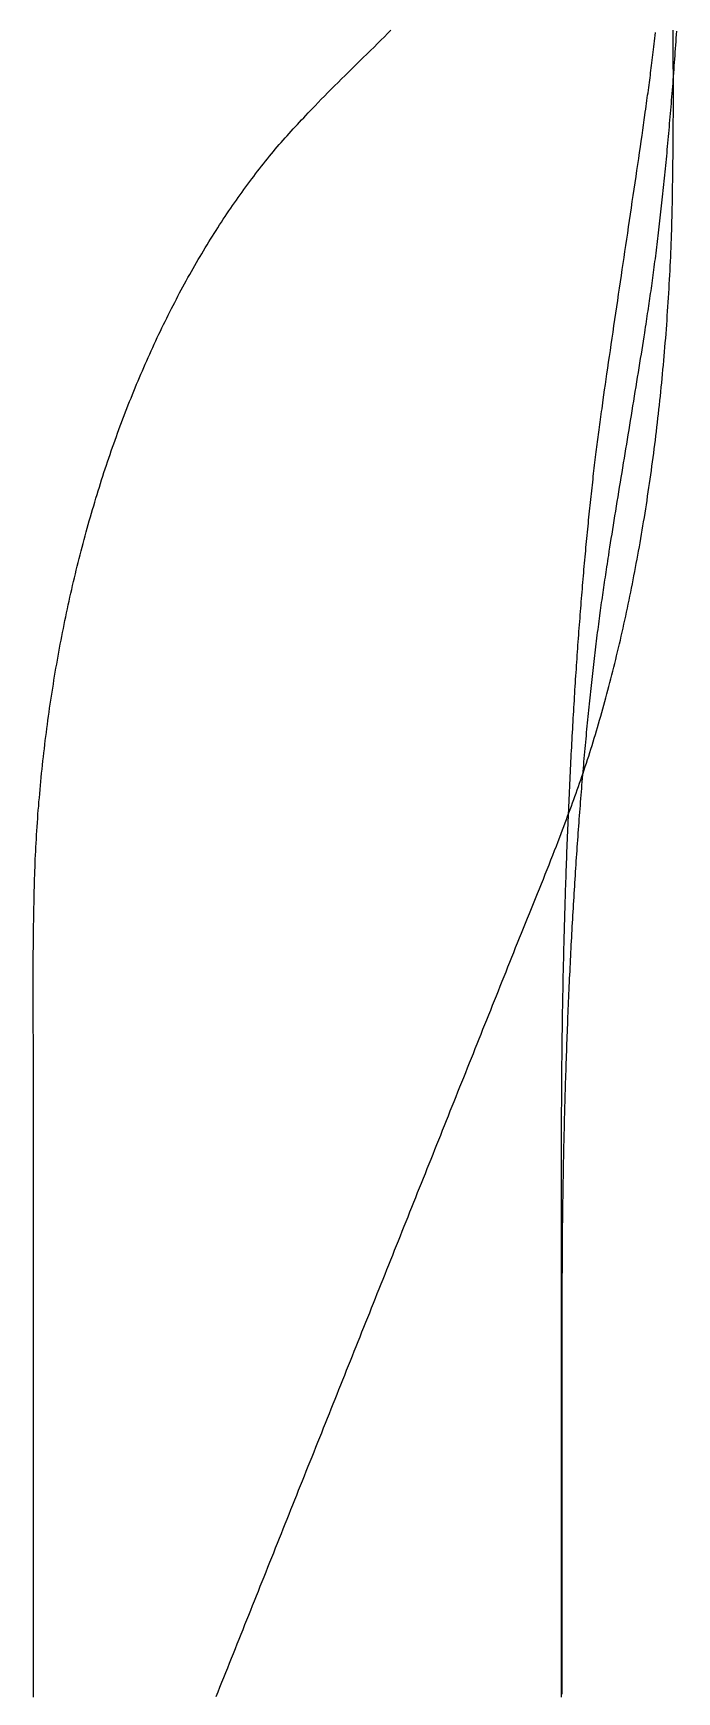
# Model space of a CAD drawing. Header units: millimetres. Extents: x -253 to 256, y -315 to 312.
# Drawn here: x -55.5 to -35.3, y -98.4 to -46.4 of the extents above; entities that cross this region are included whole.
import ezdxf

# ---------------------------------------------------------------- set-up
doc = ezdxf.new("R2010")
doc.units = ezdxf.units.MM
doc.layers.add('SKETCH', color=5, linetype='Continuous')

msp = doc.modelspace()

# ---------------------------------------------------------------- linework, layer by layer
at = {"layer": 'SKETCH', "flags": 128}
for points in [[(-55.461, -98.606), (-55.461, -98.387), (-55.461, -98.167), (-55.461, -97.947), (-55.461, -97.727), (-55.461, -97.508), (-55.461, -97.288), (-55.461, -97.068), (-55.461, -96.849), (-55.461, -96.629), (-55.461, -96.409), (-55.461, -96.19), (-55.461, -95.97), (-55.461, -95.75), (-55.461, -95.53), (-55.461, -95.311), (-55.461, -95.091), (-55.461, -94.871), (-55.461, -94.651), (-55.461, -94.432), (-55.461, -94.212), (-55.461, -93.992), (-55.461, -93.773), (-55.461, -93.553), (-55.461, -93.333), (-55.461, -93.113), (-55.461, -92.894), (-55.461, -92.674), (-55.461, -92.454), (-55.461, -92.234), (-55.461, -92.015), (-55.461, -91.795), (-55.461, -91.575), (-55.461, -91.355), (-55.461, -91.136), (-55.461, -90.916), (-55.461, -90.696), (-55.461, -90.476), (-55.461, -90.257), (-55.461, -90.037), (-55.461, -89.817), (-55.461, -89.597), (-55.461, -89.378), (-55.461, -89.158), (-55.461, -88.938), (-55.461, -88.718), (-55.461, -88.499), (-55.461, -88.279), (-55.461, -88.059), (-55.461, -87.839), (-55.461, -87.62), (-55.461, -87.4), (-55.461, -87.18), (-55.461, -86.96), (-55.461, -86.741), (-55.461, -86.521), (-55.461, -86.301), (-55.461, -86.081), (-55.461, -85.862), (-55.461, -85.642), (-55.461, -85.422), (-55.461, -85.202), (-55.461, -84.983), (-55.461, -84.763), (-55.461, -84.543), (-55.461, -84.323), (-55.461, -84.104), (-55.461, -83.884), (-55.461, -83.664), (-55.461, -83.444), (-55.461, -83.225), (-55.461, -83.005), (-55.461, -82.785), (-55.461, -82.566), (-55.461, -82.346), (-55.461, -82.126), (-55.461, -81.906), (-55.461, -81.687), (-55.461, -81.467), (-55.461, -81.247), (-55.461, -81.027), (-55.461, -80.808), (-55.461, -80.588), (-55.461, -80.368), (-55.461, -80.148), (-55.461, -79.929), (-55.461, -79.708), (-55.462, -79.485), (-55.462, -79.26), (-55.463, -79.034), (-55.464, -78.806), (-55.464, -78.578), (-55.465, -78.349), (-55.466, -78.12), (-55.467, -77.891), (-55.468, -77.662), (-55.469, -77.433), (-55.47, -77.206), (-55.471, -76.98), (-55.471, -76.755), (-55.472, -76.532), (-55.472, -76.311), (-55.471, -76.093), (-55.471, -75.877), (-55.47, -75.664), (-55.469, -75.455), (-55.468, -75.249), (-55.466, -75.047), (-55.464, -74.849), (-55.461, -74.656), (-55.459, -74.51), (-55.457, -74.367), (-55.454, -74.227), (-55.452, -74.088), (-55.45, -73.952), (-55.448, -73.818), (-55.445, -73.685), (-55.442, -73.554), (-55.44, -73.425), (-55.437, -73.297), (-55.434, -73.169), (-55.43, -73.043), (-55.427, -72.917), (-55.423, -72.793), (-55.419, -72.668), (-55.414, -72.544), (-55.41, -72.419), (-55.405, -72.295), (-55.399, -72.17), (-55.393, -72.045), (-55.387, -71.919), (-55.38, -71.793), (-55.373, -71.665), (-55.365, -71.536), (-55.357, -71.407), (-55.348, -71.278), (-55.339, -71.148), (-55.33, -71.019), (-55.321, -70.89), (-55.311, -70.761), (-55.3, -70.631), (-55.29, -70.502), (-55.279, -70.373), (-55.268, -70.244), (-55.256, -70.115), (-55.244, -69.986), (-55.232, -69.857), (-55.219, -69.729), (-55.206, -69.6), (-55.193, -69.472), (-55.18, -69.343), (-55.166, -69.215), (-55.151, -69.087), (-55.137, -68.959), (-55.122, -68.831), (-55.107, -68.703), (-55.091, -68.576), (-55.076, -68.448), (-55.059, -68.321), (-55.043, -68.194), (-55.026, -68.067), (-55.009, -67.94), (-54.992, -67.813), (-54.974, -67.686), (-54.956, -67.559), (-54.937, -67.433), (-54.919, -67.306), (-54.9, -67.18), (-54.88, -67.054), (-54.86, -66.928), (-54.84, -66.802), (-54.82, -66.676), (-54.799, -66.55), (-54.778, -66.425), (-54.757, -66.299), (-54.735, -66.174), (-54.713, -66.049), (-54.691, -65.924), (-54.669, -65.8), (-54.646, -65.675), (-54.622, -65.551), (-54.599, -65.427), (-54.575, -65.303), (-54.551, -65.18), (-54.526, -65.056), (-54.501, -64.933), (-54.476, -64.81), (-54.451, -64.686), (-54.425, -64.563), (-54.398, -64.441), (-54.372, -64.318), (-54.345, -64.196), (-54.318, -64.073), (-54.291, -63.951), (-54.263, -63.829), (-54.235, -63.708), (-54.206, -63.586), (-54.178, -63.465), (-54.149, -63.344), (-54.119, -63.223), (-54.09, -63.102), (-54.06, -62.982), (-54.029, -62.862), (-53.999, -62.742), (-53.968, -62.623), (-53.937, -62.503), (-53.906, -62.384), (-53.874, -62.265), (-53.842, -62.147), (-53.81, -62.028), (-53.777, -61.91), (-53.744, -61.792), (-53.711, -61.674), (-53.677, -61.556), (-53.643, -61.439), (-53.609, -61.321), (-53.574, -61.204), (-53.54, -61.088), (-53.505, -60.971), (-53.469, -60.855), (-53.433, -60.739), (-53.397, -60.623), (-53.361, -60.508), (-53.325, -60.393), (-53.288, -60.278), (-53.251, -60.163), (-53.213, -60.049), (-53.175, -59.935), (-53.137, -59.821), (-53.099, -59.708), (-53.061, -59.595), (-53.022, -59.482), (-52.983, -59.37), (-52.943, -59.257), (-52.903, -59.145), (-52.863, -59.034), (-52.823, -58.922), (-52.782, -58.811), (-52.741, -58.7), (-52.7, -58.589), (-52.658, -58.479), (-52.617, -58.369), (-52.575, -58.259), (-52.532, -58.15), (-52.49, -58.04), (-52.447, -57.931), (-52.403, -57.823), (-52.36, -57.715), (-52.316, -57.607), (-52.272, -57.499), (-52.228, -57.392), (-52.183, -57.285), (-52.139, -57.179), (-52.093, -57.073), (-52.048, -56.967), (-52.003, -56.861), (-51.957, -56.756), (-51.91, -56.651), (-51.864, -56.547), (-51.817, -56.442), (-51.77, -56.338), (-51.723, -56.235), (-51.675, -56.131), (-51.627, -56.028), (-51.579, -55.926), (-51.531, -55.823), (-51.482, -55.721), (-51.433, -55.62), (-51.384, -55.518), (-51.334, -55.417), (-51.285, -55.317), (-51.235, -55.217), (-51.185, -55.117), (-51.134, -55.017), (-51.084, -54.918), (-51.033, -54.82), (-50.981, -54.722), (-50.93, -54.624), (-50.879, -54.526), (-50.827, -54.429), (-50.775, -54.332), (-50.722, -54.236), (-50.67, -54.14), (-50.617, -54.044), (-50.563, -53.949), (-50.51, -53.854), (-50.456, -53.759), (-50.402, -53.665), (-50.348, -53.571), (-50.294, -53.477), (-50.239, -53.384), (-50.184, -53.292), (-50.129, -53.199), (-50.074, -53.107), (-50.018, -53.016), (-49.963, -52.925), (-49.907, -52.834), (-49.85, -52.744), (-49.794, -52.654), (-49.737, -52.565), (-49.68, -52.476), (-49.623, -52.387), (-49.566, -52.299), (-49.508, -52.212), (-49.451, -52.124), (-49.393, -52.037), (-49.334, -51.951), (-49.276, -51.865), (-49.217, -51.779), (-49.158, -51.694), (-49.099, -51.609), (-49.039, -51.525), (-48.98, -51.441), (-48.92, -51.357), (-48.86, -51.274), (-48.799, -51.191), (-48.739, -51.109), (-48.678, -51.027), (-48.617, -50.946), (-48.556, -50.865), (-48.495, -50.784), (-48.433, -50.704), (-48.372, -50.624), (-48.31, -50.545), (-48.248, -50.467), (-48.185, -50.389), (-48.123, -50.311), (-48.061, -50.235), (-48, -50.16), (-47.938, -50.087), (-47.877, -50.014), (-47.815, -49.941), (-47.754, -49.87), (-47.692, -49.799), (-47.63, -49.728), (-47.568, -49.658), (-47.505, -49.588), (-47.442, -49.518), (-47.379, -49.448), (-47.315, -49.378), (-47.251, -49.308), (-47.186, -49.238), (-47.12, -49.167), (-47.053, -49.095), (-46.985, -49.023), (-46.917, -48.95), (-46.847, -48.876), (-46.777, -48.801), (-46.705, -48.725), (-46.632, -48.648), (-46.538, -48.548), (-46.44, -48.447), (-46.339, -48.343), (-46.235, -48.238), (-46.129, -48.132), (-46.021, -48.024), (-45.911, -47.915), (-45.8, -47.806), (-45.688, -47.695), (-45.575, -47.585), (-45.461, -47.473), (-45.347, -47.362), (-45.232, -47.251), (-45.119, -47.139), (-45.005, -47.028), (-44.893, -46.918), (-44.782, -46.808), (-44.672, -46.7), (-44.564, -46.592), (-44.458, -46.486), (-44.355, -46.381), (-44.254, -46.277)], [(-49.733, -98.583), (-49.673, -98.433), (-49.613, -98.282), (-49.552, -98.132), (-49.492, -97.981), (-49.432, -97.831), (-49.372, -97.68), (-49.312, -97.53), (-49.252, -97.379), (-49.191, -97.229), (-49.131, -97.078), (-49.071, -96.927), (-49.011, -96.777), (-48.951, -96.626), (-48.891, -96.476), (-48.83, -96.325), (-48.77, -96.175), (-48.71, -96.024), (-48.65, -95.873), (-48.59, -95.723), (-48.53, -95.572), (-48.47, -95.422), (-48.409, -95.271), (-48.349, -95.121), (-48.289, -94.97), (-48.229, -94.819), (-48.169, -94.669), (-48.109, -94.518), (-48.048, -94.367), (-47.988, -94.217), (-47.928, -94.066), (-47.868, -93.916), (-47.808, -93.765), (-47.748, -93.614), (-47.687, -93.464), (-47.627, -93.313), (-47.567, -93.163), (-47.507, -93.012), (-47.447, -92.861), (-47.386, -92.711), (-47.326, -92.56), (-47.266, -92.409), (-47.206, -92.259), (-47.146, -92.108), (-47.086, -91.957), (-47.025, -91.807), (-46.965, -91.656), (-46.905, -91.506), (-46.845, -91.355), (-46.785, -91.204), (-46.724, -91.054), (-46.664, -90.903), (-46.604, -90.752), (-46.544, -90.602), (-46.484, -90.451), (-46.423, -90.3), (-46.363, -90.15), (-46.303, -89.999), (-46.243, -89.848), (-46.183, -89.698), (-46.123, -89.547), (-46.062, -89.396), (-46.002, -89.246), (-45.942, -89.095), (-45.882, -88.944), (-45.822, -88.794), (-45.761, -88.643), (-45.701, -88.492), (-45.641, -88.342), (-45.581, -88.191), (-45.52, -88.041), (-45.46, -87.89), (-45.4, -87.739), (-45.34, -87.589), (-45.28, -87.438), (-45.219, -87.287), (-45.159, -87.137), (-45.099, -86.986), (-45.039, -86.835), (-44.979, -86.685), (-44.918, -86.534), (-44.858, -86.383), (-44.798, -86.233), (-44.738, -86.082), (-44.678, -85.931), (-44.617, -85.78), (-44.557, -85.63), (-44.497, -85.479), (-44.437, -85.328), (-44.376, -85.177), (-44.316, -85.027), (-44.256, -84.876), (-44.196, -84.725), (-44.136, -84.575), (-44.075, -84.424), (-44.015, -84.273), (-43.955, -84.122), (-43.895, -83.972), (-43.834, -83.821), (-43.774, -83.67), (-43.714, -83.519), (-43.654, -83.368), (-43.593, -83.218), (-43.533, -83.067), (-43.473, -82.916), (-43.413, -82.765), (-43.353, -82.615), (-43.292, -82.464), (-43.232, -82.313), (-43.172, -82.162), (-43.112, -82.011), (-43.051, -81.861), (-42.991, -81.71), (-42.931, -81.559), (-42.871, -81.408), (-42.81, -81.258), (-42.75, -81.107), (-42.69, -80.956), (-42.63, -80.805), (-42.569, -80.654), (-42.509, -80.504), (-42.449, -80.353), (-42.389, -80.202), (-42.328, -80.051), (-42.268, -79.9), (-42.208, -79.749), (-42.148, -79.599), (-42.087, -79.448), (-42.027, -79.297), (-41.967, -79.146), (-41.907, -78.995), (-41.846, -78.845), (-41.786, -78.694), (-41.726, -78.543), (-41.666, -78.392), (-41.605, -78.241), (-41.545, -78.091), (-41.485, -77.94), (-41.425, -77.789), (-41.364, -77.638), (-41.304, -77.487), (-41.244, -77.337), (-41.183, -77.186), (-41.123, -77.035), (-41.063, -76.884), (-41.003, -76.733), (-40.942, -76.583), (-40.882, -76.432), (-40.822, -76.281), (-40.762, -76.13), (-40.701, -75.979), (-40.641, -75.829), (-40.581, -75.678), (-40.52, -75.527), (-40.46, -75.376), (-40.4, -75.225), (-40.339, -75.074), (-40.278, -74.922), (-40.217, -74.769), (-40.155, -74.615), (-40.092, -74.461), (-40.03, -74.307), (-39.967, -74.152), (-39.904, -73.998), (-39.842, -73.843), (-39.779, -73.688), (-39.716, -73.534), (-39.654, -73.38), (-39.592, -73.226), (-39.53, -73.073), (-39.469, -72.921), (-39.409, -72.77), (-39.349, -72.619), (-39.29, -72.47), (-39.231, -72.322), (-39.174, -72.175), (-39.117, -72.03), (-39.062, -71.886), (-39.007, -71.744), (-38.954, -71.603), (-38.912, -71.491), (-38.87, -71.38), (-38.828, -71.27), (-38.788, -71.162), (-38.747, -71.054), (-38.708, -70.948), (-38.668, -70.843), (-38.63, -70.739), (-38.591, -70.635), (-38.553, -70.531), (-38.516, -70.428), (-38.478, -70.326), (-38.441, -70.223), (-38.405, -70.121), (-38.368, -70.018), (-38.332, -69.915), (-38.296, -69.811), (-38.261, -69.707), (-38.225, -69.602), (-38.189, -69.497), (-38.154, -69.39), (-38.119, -69.282), (-38.083, -69.173), (-38.048, -69.063), (-38.013, -68.952), (-37.978, -68.84), (-37.943, -68.728), (-37.909, -68.615), (-37.874, -68.502), (-37.84, -68.388), (-37.806, -68.274), (-37.772, -68.16), (-37.739, -68.045), (-37.705, -67.93), (-37.672, -67.814), (-37.639, -67.698), (-37.606, -67.581), (-37.574, -67.464), (-37.541, -67.347), (-37.509, -67.229), (-37.477, -67.111), (-37.446, -66.992), (-37.414, -66.874), (-37.383, -66.754), (-37.352, -66.635), (-37.322, -66.515), (-37.291, -66.395), (-37.261, -66.275), (-37.231, -66.154), (-37.201, -66.032), (-37.172, -65.911), (-37.142, -65.789), (-37.113, -65.666), (-37.084, -65.543), (-37.056, -65.42), (-37.027, -65.296), (-36.999, -65.172), (-36.971, -65.048), (-36.943, -64.923), (-36.916, -64.798), (-36.888, -64.673), (-36.861, -64.547), (-36.834, -64.421), (-36.808, -64.294), (-36.781, -64.168), (-36.755, -64.041), (-36.729, -63.913), (-36.704, -63.786), (-36.678, -63.658), (-36.653, -63.53), (-36.628, -63.402), (-36.603, -63.273), (-36.579, -63.144), (-36.555, -63.015), (-36.531, -62.885), (-36.507, -62.755), (-36.483, -62.625), (-36.46, -62.494), (-36.437, -62.364), (-36.414, -62.232), (-36.392, -62.101), (-36.369, -61.969), (-36.347, -61.837), (-36.325, -61.704), (-36.303, -61.572), (-36.282, -61.439), (-36.261, -61.306), (-36.24, -61.172), (-36.219, -61.039), (-36.199, -60.905), (-36.179, -60.771), (-36.159, -60.636), (-36.139, -60.502), (-36.12, -60.367), (-36.101, -60.232), (-36.082, -60.097), (-36.063, -59.962), (-36.045, -59.827), (-36.027, -59.691), (-36.009, -59.555), (-35.991, -59.418), (-35.974, -59.282), (-35.957, -59.145), (-35.94, -59.008), (-35.923, -58.871), (-35.907, -58.733), (-35.891, -58.595), (-35.875, -58.457), (-35.86, -58.319), (-35.844, -58.181), (-35.829, -58.042), (-35.814, -57.904), (-35.8, -57.765), (-35.786, -57.626), (-35.772, -57.487), (-35.758, -57.348), (-35.744, -57.208), (-35.731, -57.069), (-35.718, -56.929), (-35.705, -56.79), (-35.693, -56.65), (-35.68, -56.51), (-35.668, -56.37), (-35.657, -56.229), (-35.645, -56.089), (-35.634, -55.948), (-35.623, -55.807), (-35.612, -55.666), (-35.602, -55.524), (-35.592, -55.383), (-35.582, -55.241), (-35.572, -55.1), (-35.563, -54.958), (-35.554, -54.816), (-35.545, -54.674), (-35.536, -54.532), (-35.528, -54.39), (-35.52, -54.247), (-35.512, -54.105), (-35.504, -53.963), (-35.497, -53.82), (-35.49, -53.678), (-35.483, -53.535), (-35.477, -53.393), (-35.47, -53.251), (-35.465, -53.11), (-35.459, -52.97), (-35.454, -52.83), (-35.45, -52.691), (-35.445, -52.552), (-35.441, -52.414), (-35.437, -52.276), (-35.434, -52.137), (-35.43, -51.998), (-35.427, -51.859), (-35.425, -51.72), (-35.422, -51.58), (-35.419, -51.438), (-35.417, -51.296), (-35.415, -51.153), (-35.413, -51.009), (-35.411, -50.863), (-35.409, -50.716), (-35.407, -50.567), (-35.405, -50.416), (-35.404, -50.263), (-35.402, -50.108), (-35.4, -49.95), (-35.398, -49.753), (-35.396, -49.552), (-35.395, -49.348), (-35.394, -49.141), (-35.393, -48.931), (-35.393, -48.718), (-35.392, -48.503), (-35.392, -48.285), (-35.392, -48.066), (-35.393, -47.845), (-35.393, -47.623), (-35.394, -47.399), (-35.394, -47.175), (-35.395, -46.949), (-35.395, -46.724), (-35.396, -46.498), (-35.397, -46.272)], [(-38.879, -98.509), (-38.879, -98.297), (-38.879, -98.085), (-38.879, -97.874), (-38.879, -97.662), (-38.879, -97.45), (-38.879, -97.238), (-38.879, -97.026), (-38.879, -96.814), (-38.879, -96.603), (-38.879, -96.391), (-38.879, -96.179), (-38.879, -95.967), (-38.879, -95.755), (-38.879, -95.543), (-38.879, -95.331), (-38.879, -95.12), (-38.879, -94.908), (-38.879, -94.696), (-38.879, -94.484), (-38.879, -94.272), (-38.879, -94.06), (-38.879, -93.849), (-38.879, -93.637), (-38.879, -93.425), (-38.879, -93.213), (-38.879, -93.001), (-38.879, -92.789), (-38.879, -92.578), (-38.879, -92.366), (-38.879, -92.154), (-38.879, -91.942), (-38.879, -91.73), (-38.879, -91.518), (-38.879, -91.305), (-38.88, -91.09), (-38.88, -90.874), (-38.88, -90.656), (-38.88, -90.436), (-38.88, -90.216), (-38.88, -89.996), (-38.881, -89.775), (-38.881, -89.554), (-38.881, -89.333), (-38.881, -89.113), (-38.881, -88.894), (-38.881, -88.676), (-38.881, -88.459), (-38.882, -88.244), (-38.882, -88.031), (-38.882, -87.821), (-38.881, -87.613), (-38.881, -87.407), (-38.881, -87.205), (-38.881, -87.007), (-38.88, -86.812), (-38.88, -86.621), (-38.879, -86.434), (-38.879, -86.293), (-38.879, -86.155), (-38.878, -86.018), (-38.878, -85.885), (-38.877, -85.753), (-38.877, -85.622), (-38.876, -85.494), (-38.876, -85.367), (-38.875, -85.242), (-38.875, -85.117), (-38.874, -84.994), (-38.873, -84.872), (-38.873, -84.75), (-38.872, -84.629), (-38.871, -84.508), (-38.87, -84.387), (-38.869, -84.267), (-38.868, -84.146), (-38.867, -84.025), (-38.866, -83.904), (-38.865, -83.782), (-38.863, -83.659), (-38.862, -83.536), (-38.86, -83.411), (-38.859, -83.285), (-38.857, -83.16), (-38.855, -83.035), (-38.853, -82.909), (-38.851, -82.784), (-38.849, -82.659), (-38.847, -82.533), (-38.845, -82.408), (-38.843, -82.283), (-38.841, -82.158), (-38.839, -82.033), (-38.836, -81.908), (-38.834, -81.783), (-38.831, -81.658), (-38.829, -81.533), (-38.826, -81.409), (-38.823, -81.284), (-38.82, -81.16), (-38.818, -81.036), (-38.815, -80.912), (-38.812, -80.787), (-38.809, -80.664), (-38.806, -80.54), (-38.803, -80.416), (-38.799, -80.293), (-38.796, -80.169), (-38.793, -80.046), (-38.789, -79.923), (-38.786, -79.8), (-38.782, -79.676), (-38.779, -79.553), (-38.775, -79.43), (-38.771, -79.308), (-38.767, -79.185), (-38.764, -79.062), (-38.76, -78.94), (-38.756, -78.818), (-38.752, -78.695), (-38.747, -78.573), (-38.743, -78.451), (-38.739, -78.33), (-38.735, -78.208), (-38.73, -78.087), (-38.726, -77.966), (-38.721, -77.844), (-38.717, -77.724), (-38.712, -77.603), (-38.707, -77.483), (-38.703, -77.362), (-38.698, -77.242), (-38.693, -77.122), (-38.688, -77.002), (-38.683, -76.882), (-38.678, -76.763), (-38.673, -76.643), (-38.667, -76.524), (-38.662, -76.404), (-38.657, -76.285), (-38.651, -76.167), (-38.646, -76.048), (-38.64, -75.929), (-38.634, -75.811), (-38.629, -75.693), (-38.623, -75.575), (-38.617, -75.457), (-38.611, -75.34), (-38.605, -75.222), (-38.599, -75.105), (-38.593, -74.989), (-38.587, -74.872), (-38.581, -74.756), (-38.575, -74.64), (-38.568, -74.524), (-38.562, -74.408), (-38.556, -74.293), (-38.549, -74.177), (-38.543, -74.062), (-38.536, -73.947), (-38.529, -73.832), (-38.523, -73.718), (-38.516, -73.604), (-38.509, -73.489), (-38.502, -73.376), (-38.495, -73.262), (-38.488, -73.148), (-38.481, -73.035), (-38.474, -72.922), (-38.467, -72.81), (-38.459, -72.697), (-38.452, -72.585), (-38.445, -72.473), (-38.437, -72.361), (-38.43, -72.25), (-38.422, -72.139), (-38.414, -72.028), (-38.407, -71.918), (-38.399, -71.807), (-38.391, -71.697), (-38.383, -71.588), (-38.375, -71.478), (-38.368, -71.369), (-38.36, -71.259), (-38.351, -71.151), (-38.343, -71.042), (-38.335, -70.934), (-38.327, -70.825), (-38.318, -70.718), (-38.31, -70.61), (-38.302, -70.503), (-38.293, -70.396), (-38.285, -70.289), (-38.276, -70.183), (-38.267, -70.076), (-38.259, -69.971), (-38.25, -69.865), (-38.241, -69.76), (-38.232, -69.655), (-38.223, -69.551), (-38.214, -69.446), (-38.205, -69.343), (-38.196, -69.239), (-38.187, -69.136), (-38.178, -69.033), (-38.169, -68.93), (-38.159, -68.828), (-38.15, -68.726), (-38.141, -68.624), (-38.131, -68.522), (-38.122, -68.421), (-38.112, -68.32), (-38.103, -68.219), (-38.093, -68.119), (-38.083, -68.019), (-38.073, -67.92), (-38.064, -67.82), (-38.054, -67.721), (-38.044, -67.623), (-38.034, -67.524), (-38.024, -67.426), (-38.014, -67.329), (-38.003, -67.232), (-37.993, -67.135), (-37.983, -67.039), (-37.973, -66.942), (-37.962, -66.847), (-37.952, -66.751), (-37.941, -66.656), (-37.931, -66.562), (-37.92, -66.467), (-37.91, -66.373), (-37.899, -66.279), (-37.888, -66.186), (-37.877, -66.093), (-37.867, -66), (-37.856, -65.908), (-37.845, -65.816), (-37.834, -65.724), (-37.823, -65.633), (-37.811, -65.542), (-37.8, -65.451), (-37.789, -65.361), (-37.778, -65.271), (-37.767, -65.182), (-37.755, -65.093), (-37.744, -65.005), (-37.733, -64.916), (-37.721, -64.829), (-37.71, -64.741), (-37.698, -64.655), (-37.687, -64.57), (-37.676, -64.487), (-37.664, -64.404), (-37.653, -64.323), (-37.642, -64.242), (-37.631, -64.162), (-37.619, -64.083), (-37.608, -64.004), (-37.597, -63.925), (-37.585, -63.846), (-37.574, -63.768), (-37.562, -63.689), (-37.55, -63.609), (-37.538, -63.529), (-37.526, -63.449), (-37.514, -63.367), (-37.501, -63.285), (-37.489, -63.201), (-37.476, -63.117), (-37.463, -63.03), (-37.449, -62.942), (-37.435, -62.853), (-37.421, -62.761), (-37.402, -62.633), (-37.381, -62.502), (-37.36, -62.368), (-37.339, -62.231), (-37.317, -62.092), (-37.294, -61.951), (-37.271, -61.809), (-37.248, -61.664), (-37.224, -61.518), (-37.2, -61.37), (-37.176, -61.221), (-37.151, -61.071), (-37.126, -60.921), (-37.102, -60.77), (-37.077, -60.618), (-37.052, -60.466), (-37.027, -60.314), (-37.002, -60.163), (-36.977, -60.012), (-36.953, -59.861), (-36.928, -59.711), (-36.904, -59.563), (-36.88, -59.415), (-36.856, -59.269), (-36.833, -59.123), (-36.809, -58.975), (-36.784, -58.826), (-36.76, -58.676), (-36.735, -58.526), (-36.71, -58.375), (-36.686, -58.223), (-36.661, -58.072), (-36.636, -57.92), (-36.611, -57.768), (-36.586, -57.617), (-36.561, -57.467), (-36.537, -57.317), (-36.513, -57.168), (-36.489, -57.021), (-36.465, -56.875), (-36.442, -56.73), (-36.419, -56.587), (-36.396, -56.446), (-36.374, -56.308), (-36.353, -56.171), (-36.332, -56.037), (-36.311, -55.906), (-36.291, -55.778), (-36.277, -55.687), (-36.264, -55.597), (-36.25, -55.509), (-36.237, -55.423), (-36.224, -55.338), (-36.211, -55.255), (-36.199, -55.173), (-36.187, -55.091), (-36.175, -55.011), (-36.163, -54.931), (-36.151, -54.852), (-36.139, -54.773), (-36.128, -54.694), (-36.116, -54.615), (-36.105, -54.537), (-36.094, -54.458), (-36.082, -54.379), (-36.071, -54.299), (-36.06, -54.218), (-36.049, -54.137), (-36.037, -54.055), (-36.026, -53.971), (-36.015, -53.886), (-36.003, -53.8), (-35.992, -53.713), (-35.981, -53.625), (-35.969, -53.537), (-35.958, -53.449), (-35.947, -53.36), (-35.935, -53.271), (-35.924, -53.181), (-35.913, -53.091), (-35.902, -53.001), (-35.891, -52.91), (-35.88, -52.819), (-35.869, -52.727), (-35.858, -52.635), (-35.847, -52.543), (-35.836, -52.45), (-35.825, -52.357), (-35.814, -52.264), (-35.804, -52.171), (-35.793, -52.077), (-35.783, -51.982), (-35.772, -51.888), (-35.762, -51.793), (-35.751, -51.698), (-35.741, -51.602), (-35.731, -51.506), (-35.72, -51.41), (-35.71, -51.313), (-35.7, -51.216), (-35.69, -51.119), (-35.68, -51.021), (-35.67, -50.923), (-35.66, -50.824), (-35.65, -50.726), (-35.64, -50.626), (-35.631, -50.527), (-35.621, -50.427), (-35.611, -50.327), (-35.602, -50.227), (-35.592, -50.126), (-35.583, -50.025), (-35.573, -49.923), (-35.564, -49.822), (-35.554, -49.72), (-35.545, -49.618), (-35.536, -49.515), (-35.527, -49.412), (-35.518, -49.309), (-35.509, -49.206), (-35.5, -49.102), (-35.491, -48.998), (-35.482, -48.894), (-35.473, -48.789), (-35.464, -48.684), (-35.455, -48.579), (-35.447, -48.473), (-35.438, -48.367), (-35.429, -48.261), (-35.421, -48.155), (-35.412, -48.048), (-35.404, -47.941), (-35.396, -47.833), (-35.387, -47.726), (-35.379, -47.618), (-35.371, -47.51), (-35.363, -47.401), (-35.355, -47.292), (-35.347, -47.184), (-35.339, -47.074), (-35.331, -46.965), (-35.323, -46.855), (-35.315, -46.746), (-35.308, -46.636), (-35.3, -46.525), (-35.292, -46.415), (-35.285, -46.304)], [(-38.902, -98.605), (-38.902, -98.393), (-38.902, -98.181), (-38.902, -97.969), (-38.902, -97.758), (-38.902, -97.546), (-38.902, -97.334), (-38.902, -97.122), (-38.902, -96.91), (-38.902, -96.698), (-38.902, -96.486), (-38.902, -96.275), (-38.902, -96.063), (-38.902, -95.851), (-38.902, -95.639), (-38.902, -95.427), (-38.902, -95.215), (-38.902, -95.003), (-38.902, -94.791), (-38.902, -94.58), (-38.902, -94.368), (-38.902, -94.156), (-38.902, -93.944), (-38.902, -93.732), (-38.902, -93.52), (-38.902, -93.308), (-38.902, -93.096), (-38.902, -92.884), (-38.902, -92.673), (-38.902, -92.461), (-38.902, -92.249), (-38.902, -92.037), (-38.902, -91.825), (-38.902, -91.613), (-38.902, -91.401), (-38.902, -91.19), (-38.902, -90.978), (-38.902, -90.766), (-38.902, -90.554), (-38.902, -90.342), (-38.902, -90.13), (-38.902, -89.918), (-38.902, -89.707), (-38.902, -89.495), (-38.902, -89.283), (-38.902, -89.071), (-38.902, -88.859), (-38.902, -88.647), (-38.902, -88.436), (-38.902, -88.224), (-38.902, -88.012), (-38.902, -87.8), (-38.902, -87.588), (-38.902, -87.376), (-38.902, -87.165), (-38.902, -86.953), (-38.902, -86.741), (-38.902, -86.529), (-38.902, -86.316), (-38.902, -86.101), (-38.902, -85.885), (-38.902, -85.666), (-38.902, -85.447), (-38.902, -85.227), (-38.902, -85.006), (-38.903, -84.785), (-38.903, -84.564), (-38.903, -84.344), (-38.903, -84.124), (-38.903, -83.904), (-38.903, -83.686), (-38.903, -83.469), (-38.903, -83.255), (-38.903, -83.042), (-38.903, -82.831), (-38.903, -82.623), (-38.903, -82.418), (-38.903, -82.216), (-38.903, -82.017), (-38.902, -81.822), (-38.902, -81.631), (-38.902, -81.445), (-38.901, -81.304), (-38.901, -81.166), (-38.9, -81.03), (-38.9, -80.897), (-38.899, -80.765), (-38.899, -80.635), (-38.899, -80.507), (-38.898, -80.381), (-38.898, -80.255), (-38.897, -80.131), (-38.896, -80.009), (-38.896, -79.886), (-38.895, -79.765), (-38.894, -79.644), (-38.894, -79.524), (-38.893, -79.404), (-38.892, -79.283), (-38.891, -79.163), (-38.89, -79.043), (-38.889, -78.922), (-38.888, -78.8), (-38.887, -78.678), (-38.885, -78.555), (-38.884, -78.43), (-38.882, -78.305), (-38.881, -78.18), (-38.879, -78.055), (-38.878, -77.93), (-38.876, -77.805), (-38.874, -77.681), (-38.873, -77.556), (-38.871, -77.431), (-38.869, -77.306), (-38.867, -77.182), (-38.865, -77.057), (-38.863, -76.932), (-38.861, -76.808), (-38.858, -76.684), (-38.856, -76.559), (-38.854, -76.435), (-38.851, -76.311), (-38.849, -76.187), (-38.846, -76.063), (-38.844, -75.94), (-38.841, -75.816), (-38.839, -75.693), (-38.836, -75.57), (-38.833, -75.446), (-38.83, -75.323), (-38.827, -75.2), (-38.824, -75.078), (-38.821, -74.955), (-38.818, -74.832), (-38.815, -74.709), (-38.811, -74.587), (-38.808, -74.464), (-38.805, -74.342), (-38.801, -74.22), (-38.798, -74.098), (-38.794, -73.976), (-38.79, -73.854), (-38.787, -73.732), (-38.783, -73.611), (-38.779, -73.489), (-38.775, -73.368), (-38.771, -73.247), (-38.767, -73.126), (-38.763, -73.005), (-38.759, -72.885), (-38.755, -72.765), (-38.751, -72.644), (-38.747, -72.524), (-38.742, -72.405), (-38.738, -72.285), (-38.734, -72.166), (-38.729, -72.046), (-38.725, -71.927), (-38.72, -71.808), (-38.715, -71.689), (-38.711, -71.57), (-38.706, -71.451), (-38.701, -71.333), (-38.696, -71.215), (-38.691, -71.096), (-38.686, -70.979), (-38.681, -70.861), (-38.676, -70.743), (-38.671, -70.626), (-38.666, -70.509), (-38.661, -70.392), (-38.655, -70.275), (-38.65, -70.159), (-38.644, -70.042), (-38.639, -69.926), (-38.633, -69.811), (-38.628, -69.695), (-38.622, -69.58), (-38.617, -69.465), (-38.611, -69.35), (-38.605, -69.235), (-38.599, -69.12), (-38.593, -69.006), (-38.587, -68.892), (-38.581, -68.778), (-38.575, -68.664), (-38.569, -68.55), (-38.563, -68.437), (-38.557, -68.324), (-38.55, -68.211), (-38.544, -68.098), (-38.538, -67.986), (-38.531, -67.874), (-38.525, -67.762), (-38.518, -67.65), (-38.512, -67.539), (-38.505, -67.428), (-38.498, -67.317), (-38.491, -67.206), (-38.485, -67.096), (-38.478, -66.986), (-38.471, -66.876), (-38.464, -66.767), (-38.457, -66.657), (-38.45, -66.548), (-38.443, -66.44), (-38.435, -66.331), (-38.428, -66.223), (-38.421, -66.115), (-38.414, -66.007), (-38.406, -65.899), (-38.399, -65.792), (-38.391, -65.685), (-38.384, -65.578), (-38.376, -65.472), (-38.368, -65.366), (-38.361, -65.26), (-38.353, -65.154), (-38.345, -65.049), (-38.337, -64.944), (-38.329, -64.839), (-38.321, -64.735), (-38.313, -64.631), (-38.305, -64.527), (-38.297, -64.424), (-38.289, -64.321), (-38.281, -64.218), (-38.273, -64.116), (-38.264, -64.014), (-38.256, -63.912), (-38.247, -63.81), (-38.239, -63.709), (-38.23, -63.608), (-38.222, -63.508), (-38.213, -63.407), (-38.204, -63.307), (-38.196, -63.207), (-38.187, -63.108), (-38.178, -63.009), (-38.169, -62.91), (-38.16, -62.812), (-38.151, -62.714), (-38.142, -62.616), (-38.133, -62.519), (-38.124, -62.422), (-38.115, -62.325), (-38.106, -62.229), (-38.096, -62.133), (-38.087, -62.037), (-38.078, -61.942), (-38.069, -61.847), (-38.059, -61.752), (-38.05, -61.658), (-38.04, -61.564), (-38.031, -61.471), (-38.021, -61.377), (-38.012, -61.284), (-38.002, -61.192), (-37.992, -61.099), (-37.982, -61.008), (-37.973, -60.916), (-37.963, -60.825), (-37.953, -60.734), (-37.943, -60.644), (-37.933, -60.553), (-37.923, -60.464), (-37.913, -60.374), (-37.903, -60.286), (-37.893, -60.197), (-37.882, -60.109), (-37.872, -60.021), (-37.862, -59.934), (-37.852, -59.847), (-37.841, -59.761), (-37.831, -59.678), (-37.821, -59.595), (-37.811, -59.514), (-37.801, -59.435), (-37.791, -59.356), (-37.781, -59.278), (-37.771, -59.201), (-37.761, -59.124), (-37.751, -59.047), (-37.741, -58.971), (-37.731, -58.894), (-37.721, -58.816), (-37.71, -58.738), (-37.699, -58.659), (-37.688, -58.579), (-37.677, -58.498), (-37.666, -58.416), (-37.654, -58.331), (-37.642, -58.245), (-37.63, -58.157), (-37.618, -58.067), (-37.605, -57.974), (-37.591, -57.879), (-37.57, -57.725), (-37.548, -57.567), (-37.524, -57.402), (-37.5, -57.233), (-37.475, -57.06), (-37.449, -56.883), (-37.423, -56.701), (-37.396, -56.517), (-37.369, -56.329), (-37.341, -56.139), (-37.313, -55.947), (-37.284, -55.752), (-37.255, -55.556), (-37.226, -55.36), (-37.197, -55.162), (-37.167, -54.964), (-37.138, -54.766), (-37.109, -54.568), (-37.08, -54.371), (-37.051, -54.175), (-37.022, -53.981), (-36.994, -53.789), (-36.966, -53.598), (-36.938, -53.411), (-36.911, -53.223), (-36.883, -53.033), (-36.855, -52.84), (-36.826, -52.646), (-36.797, -52.45), (-36.768, -52.253), (-36.739, -52.055), (-36.709, -51.857), (-36.68, -51.659), (-36.651, -51.462), (-36.622, -51.265), (-36.593, -51.069), (-36.564, -50.874), (-36.536, -50.682), (-36.508, -50.491), (-36.48, -50.304), (-36.453, -50.119), (-36.427, -49.938), (-36.401, -49.76), (-36.376, -49.586), (-36.352, -49.417), (-36.329, -49.253), (-36.306, -49.094), (-36.285, -48.94), (-36.272, -48.845), (-36.259, -48.752), (-36.246, -48.661), (-36.234, -48.573), (-36.222, -48.487), (-36.21, -48.403), (-36.199, -48.32), (-36.188, -48.239), (-36.177, -48.159), (-36.166, -48.08), (-36.156, -48.002), (-36.145, -47.924), (-36.135, -47.847), (-36.125, -47.77), (-36.115, -47.693), (-36.105, -47.616), (-36.095, -47.539), (-36.085, -47.461), (-36.075, -47.382), (-36.065, -47.302), (-36.055, -47.221), (-36.045, -47.139), (-36.035, -47.055), (-36.024, -46.969), (-36.014, -46.882), (-36.004, -46.795), (-35.993, -46.707), (-35.983, -46.619), (-35.973, -46.53), (-35.963, -46.441), (-35.953, -46.352)]]:
    msp.add_lwpolyline(points, dxfattribs=at)

doc.saveas('drawing.dxf')
